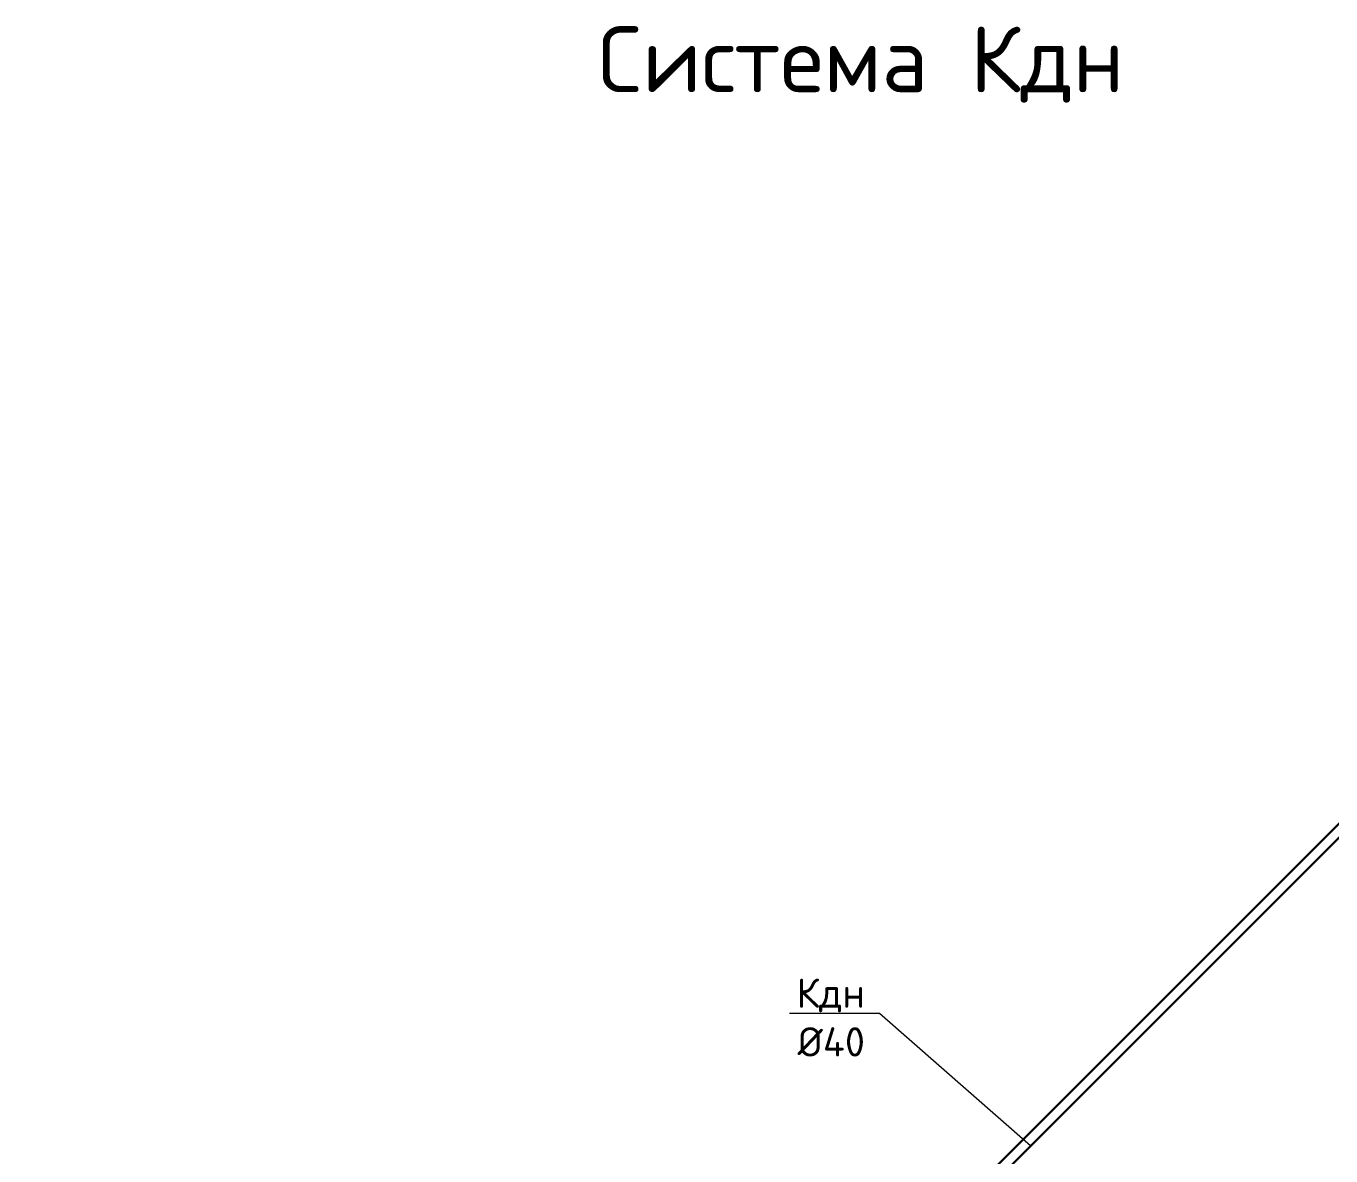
# Model space of a CAD drawing. Header units: millimetres. Extents: x -10178924 to 11692288, y -947381 to 58396.
# Drawn here: x -159633 to -150723, y -100373 to -92657 of the extents above; entities that cross this region are included whole.
import ezdxf
from ezdxf import colors
from ezdxf.entities.mleader import LeaderData, LeaderLine
from ezdxf.math import Vec2, Vec3

# ---------------------------------------------------------------- set-up
doc = ezdxf.new("R2010")
doc.units = ezdxf.units.MM
doc.layers.add('_надписи канализация', color=7, linetype='Continuous')
for name, color, linetype, lineweight in [('PDF _Текст', 7, 'Continuous', 5), ('Выноски ВК', 7, 'Continuous', 0), ('К1н', 42, 'Continuous', 30)]:
    doc.layers.add(name, color=color, linetype=linetype, lineweight=lineweight)
doc.styles.add('ISOCPEUR', font='isocpeui.ttf', dxfattribs={"width": 0.9})
doc.styles.add('PDF ISOCPEUR', font='isocpeur.ttf')

# ---------------------------------------------------------------- blocks, each defined once
blk = doc.blocks.new('_None')

msp = doc.modelspace()

# ---------------------------------------------------------------- linework, layer by layer
at = {"layer": 'К1н'}
for p, q in [((-147911.5, -95346.6), (-159029.1, -106464)), ((-150406.5, -97938.6), (-158779.6, -106311.5))]:
    msp.add_line(p, q, dxfattribs=at)

# ---------------------------------------------------------------- texts
at = {"layer": 'PDF _Текст', "insert": (-155727.4, -92919), "char_height": 450, "attachment_point": 4, "style": 'PDF ISOCPEUR'}
msp.add_mtext('Система Кдн', dxfattribs=at)

# ---------------------------------------------------------------- leaders
at = {"layer": '_надписи канализация', "lineweight": -2}
ml = msp.add_multileader_mtext('Standard', dxfattribs=at)
ml.set_content('\\A1;Приямок{\\Fisocp3|c204; }800{\\fArial|b0|i0|c204|p34;х}800х800(h)\\P{\\fArial|b0|i0|c204|p34;с\\Fisocp3|c204; }насосом дренажным {\\A0;\\H0.91667x;ГНОМ 10-10Г\\A1;\\H1.09091x; \\PN=1,1 кВт \\P (1 раб)\\Fisocp3|c204; \\fISOCPEUR|b0|i0|c204|p34;(закрыть рифленым железом)}', color=256, style='ISOCPEUR')
ml.set_leader_properties(lineweight=13)
ml.set_arrow_properties(name='NONE')
ml.build(insert=Vec2(0, 0))
ml.multileader.update_dxf_attribs({"text_left_attachment_type": 6, "text_right_attachment_type": 6, "dogleg_length": 100, "arrow_head_size": 300, "scale": 100})
ctx = ml.context
ctx.base_point, ctx.scale, ctx.char_height, ctx.arrow_head_size, ctx.landing_gap_size, ctx.plane_origin = Vec3(-145291.4, -94662.5), 100, 250, 300, 0.09, Vec3(-154635.5, -95039)
ctx.left_attachment, ctx.right_attachment, ctx.text_align_type = 6, 6, 1
notes = []
notes.append((ctx, [(0, (1, 1, 0), (-145391.4, -94662.5), (1, 0), 100, [(1, [(-147646.4, -96799.7)], 0, [])])]))
ctx.mtext.insert, ctx.mtext.width, ctx.mtext.alignment, ctx.mtext.flow_direction = Vec3(-142614, -94337.5), 5926.326, 2, 5
ml = msp.add_multileader_mtext('Standard', dxfattribs=at)
ml.set_content('\\A1;Приямок{\\Fisocp3|c204; }800{\\fArial|b0|i0|c204|p34;х}800х800(h)\\P{\\fArial|b0|i0|c204|p34;с\\Fisocp3|c204; }насосом дренажным {\\A0;\\H0.91667x;ГНОМ 10-10Г\\A1;\\H1.09091x; \\PN=1,1 кВт \\P (1 раб)\\Fisocp3|c204; \\fISOCPEUR|b0|i0|c204|p34;(закрыть рифленым железом)}', color=256, style='ISOCPEUR')
ml.set_leader_properties(lineweight=13)
ml.set_arrow_properties(name='NONE')
ml.build(insert=Vec2(0, 0))
ml.multileader.update_dxf_attribs({"text_left_attachment_type": 6, "text_right_attachment_type": 6, "dogleg_length": 100, "arrow_head_size": 300, "scale": 100})
ctx = ml.context
ctx.base_point, ctx.scale, ctx.char_height, ctx.arrow_head_size, ctx.landing_gap_size, ctx.plane_origin = Vec3(-145362, -98698.1), 100, 250, 300, 0.09, Vec3(-144983.4, -96462.3)
ctx.left_attachment, ctx.right_attachment, ctx.text_align_type = 6, 6, 1
notes.append((ctx, [(0, (1, 1, 0), (-145462, -98698.1), (1, 0), 100, [(1, [(-147878.1, -99718.5)], 0, [])])]))
ctx.mtext.insert, ctx.mtext.width, ctx.mtext.alignment, ctx.mtext.flow_direction = Vec3(-142684.6, -98373.1), 5926.326, 2, 5
at = {"layer": 'Выноски ВК', "ltscale": 50}
ml = msp.add_multileader_mtext('Standard', dxfattribs=at)
ml.set_content('Кдн\\P%%C40', color=256, style='PDF ISOCPEUR')
ml.set_leader_properties(color=256, linetype='ByLayer', lineweight=-1)
ml.set_arrow_properties(name='NONE')
ml.build(insert=Vec2(0, 0))
ml.multileader.update_dxf_attribs({"text_left_attachment_type": 6, "text_right_attachment_type": 6, "dogleg_length": 100, "arrow_head_size": 300})
ctx = ml.context
ctx.base_point, ctx.char_height, ctx.arrow_head_size, ctx.landing_gap_size, ctx.plane_origin = Vec3(-154344.6, -99401.2), 200, 300, 0, Vec3(-151691.8, -108961.7)
ctx.left_attachment, ctx.right_attachment, ctx.text_align_type = 6, 6, 2
notes.append((ctx, [(1, (1, 1, 0), (-153804.6, -99401.2), (-1, 0), 100, [(0, [(-152773.5, -100305.6)], 0, [])])]))
ctx.mtext.insert, ctx.mtext.width, ctx.mtext.alignment, ctx.mtext.flow_direction = Vec3(-153904.6, -99161.2), 513.532, 3, 5
for ctx, leaders in notes:
    for number, flags, end, landing, length, lines in leaders:
        leader = LeaderData()
        leader.index, (leader.has_last_leader_line, leader.has_dogleg_vector, leader.attachment_direction) = number, flags
        leader.last_leader_point, leader.dogleg_vector, leader.dogleg_length = Vec3(end), Vec3(landing), length
        for number, points, colour, breaks in lines:
            line = LeaderLine()
            line.index, line.vertices, line.color, line.breaks = number, Vec3.list(points), colors.encode_raw_color(colour), breaks
            leader.lines.append(line)
        ctx.leaders.append(leader)

doc.saveas('drawing.dxf')
